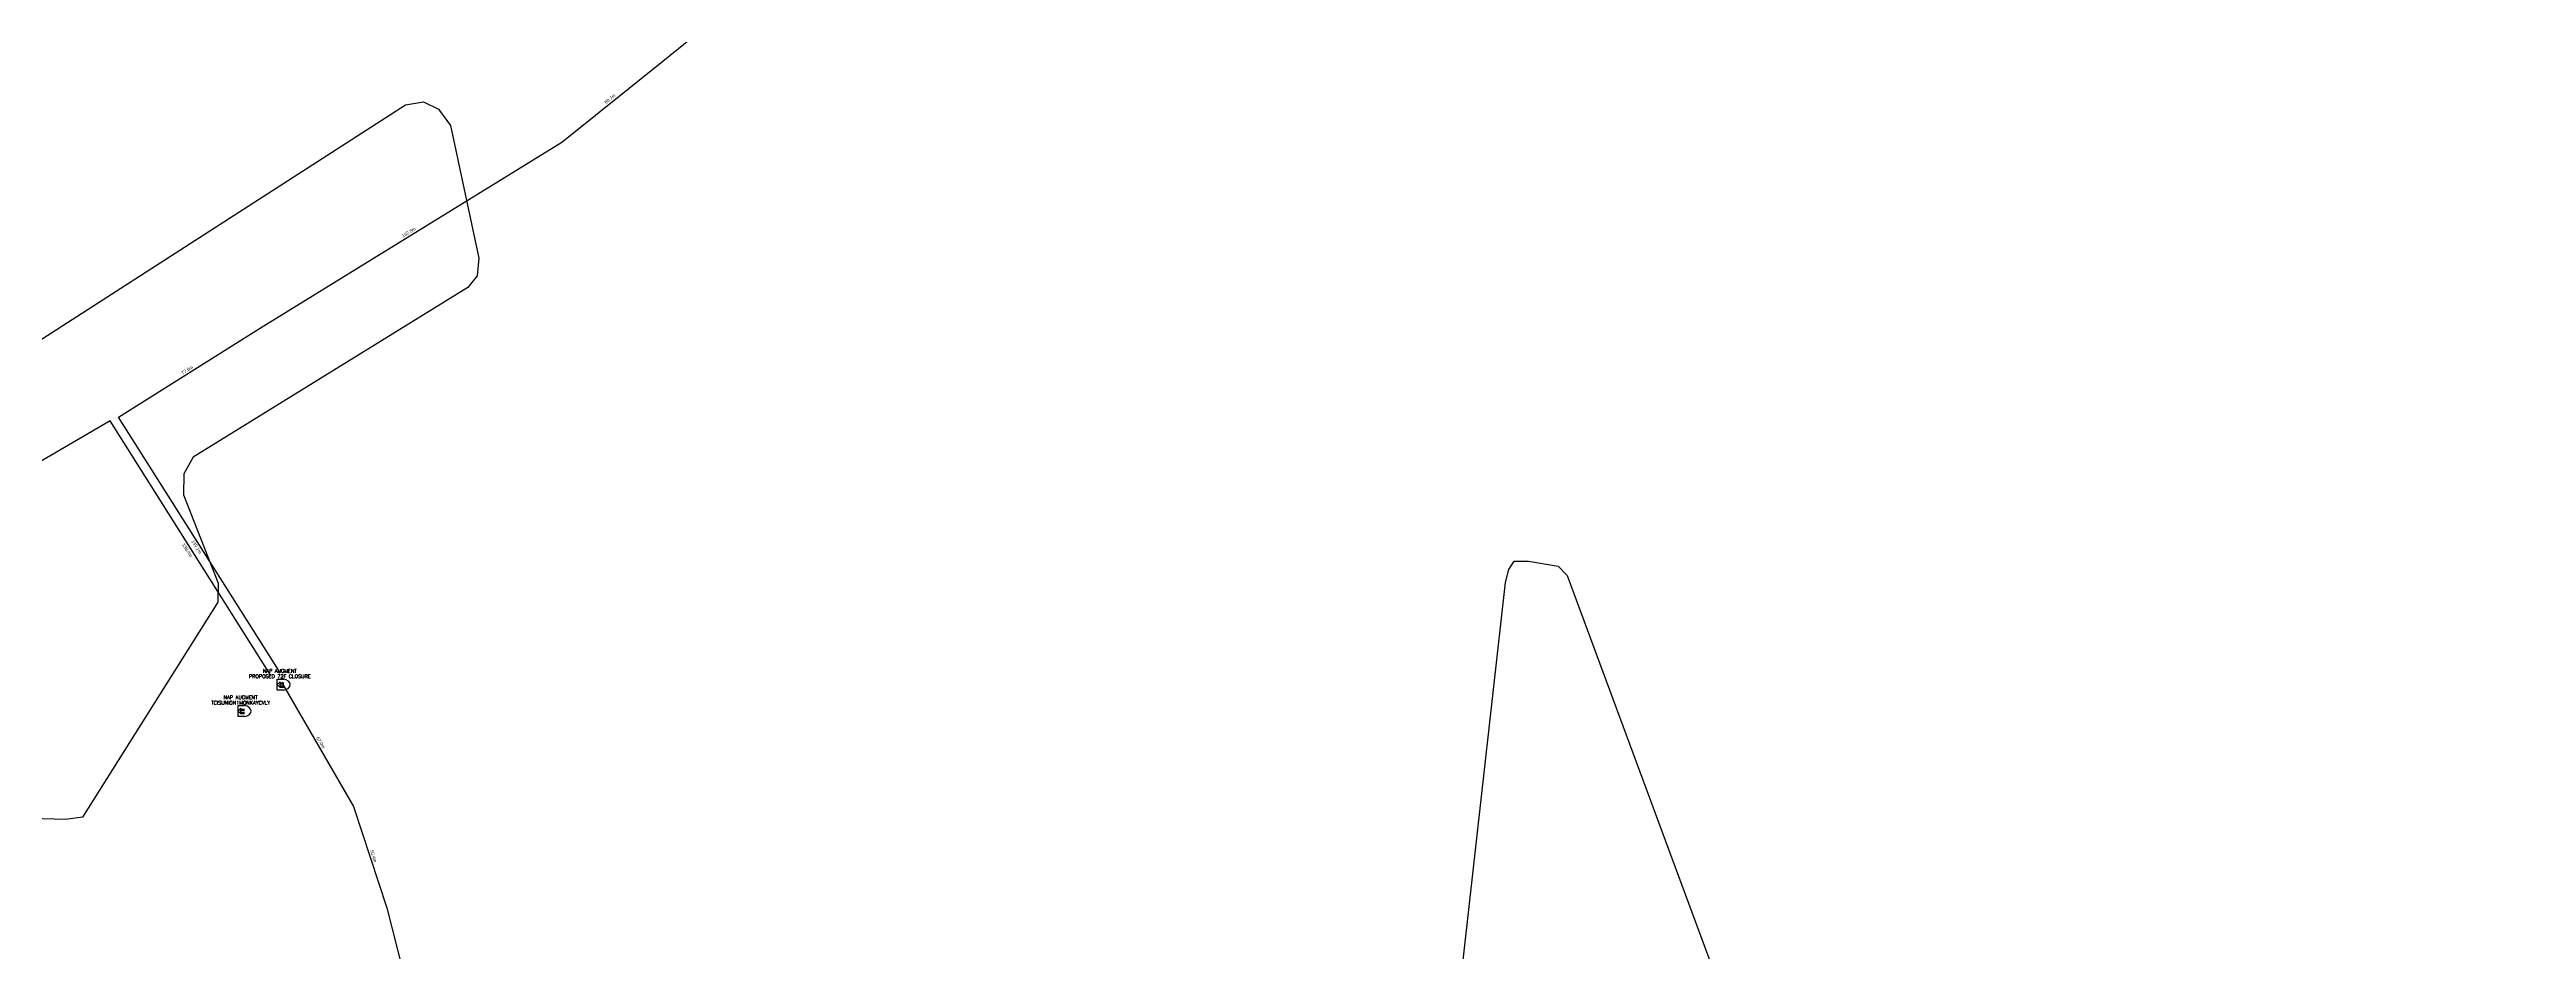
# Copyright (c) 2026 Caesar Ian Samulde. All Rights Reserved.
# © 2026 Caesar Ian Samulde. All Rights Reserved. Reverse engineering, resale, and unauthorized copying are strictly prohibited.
# Model space of a CAD drawing. Header units: metres. Extents: x 14035133 to 14038958, y 865282 to 868054.
# Drawn here: x 14037000 to 14038131, y 866013 to 866425 of the extents above; entities that cross this region are included whole.
import ezdxf
from ezdxf.enums import TextEntityAlignment as Align

# ---------------------------------------------------------------- set-up
doc = ezdxf.new("R2010")
doc.units = ezdxf.units.M
for name, color, linetype in [('CLUSTER_BOUNDARIES', 8, 'CONTINUOUS'), ('FEEDER_CABLES', 6, 'CONTINUOUS'), ('NEW NAP', 1, 'CONTINUOUS'), ('OLT_POI', 5, 'CONTINUOUS'), ('p-mh', 1, 'CONTINUOUS'), ('SPAN', 7, 'CONTINUOUS')]:
    doc.layers.add(name, color=color, linetype=linetype)
doc.styles.add('SIMPLEX', font='simplex.shx')
doc.styles.get("Standard").update_dxf_attribs({"font": 'arial.ttf'})

# ---------------------------------------------------------------- blocks, each defined once
blk = doc.blocks.new('GLOBE NAP PROPOSED')
at = {"layer": 'NEW NAP', "color": 1}
for p, q in [((-1.2728, 2.5133), (1.6758, 2.5133)), ((-1.2728, -2.5133), (-1.2728, 2.5133)), ((1.6758, -2.5133), (-1.2728, -2.5133))]:
    blk.add_line(p, q, dxfattribs=at)
blk.add_lwpolyline([(-1.2728, 0), (0, -1.2728), (0, 1.2728), (-1.2728, 0)], close=True, dxfattribs=at)
for points in [[(0, 0.885), (1.6758, 0.885)], [(0, 0.3137), (1.6758, 0.3137)], [(0, -0.5948), (1.6758, -0.5948)], [(0, -1.1661), (1.6758, -1.1661)]]:
    blk.add_lwpolyline(points, dxfattribs=at)
blk.add_ellipse((0.9981, 0), major_axis=(3.7034, 0), ratio=0.6903, start_param=4.8964, end_param=7.67, dxfattribs=at)
at = {"layer": 'p-mh', "color": 1, "style": 'SIMPLEX'}
for tag, p in [('MHTYPE', (-0.0713, 2.4748)), ('MHNO', (-0.0713, 4.9495))]:
    blk.add_attdef(tag, text='', height=1.65, dxfattribs=at).set_placement(p, align=Align.BOTTOM_CENTER)

msp = doc.modelspace()

# ---------------------------------------------------------------- linework, layer by layer
at = {"layer": 'CLUSTER_BOUNDARIES'}
for points in [[(14036933.9, 866252.4), (14037162.4, 866399.4), (14037170.6, 866400.8), (14037177.5, 866397.4), (14037182.9, 866389.9), (14037195.9, 866329.4), (14037195.1, 866321.3), (14037190.9, 866315.9), (14037065.4, 866238.4), (14037061.2, 866230.8), (14037061, 866221.2), (14037076.8, 866181), (14037076.7, 866172.3), (14037014.9, 866074.1), (14037007.2, 866073), (14036970.3, 866074.1)], [(14037642.1, 865980.3), (14037664.6, 866181.3), (14037666.1, 866187.1), (14037668.6, 866190.9), (14037675.1, 866190.9), (14037688.7, 866188.7), (14037692.7, 866184.5), (14037825.9, 865824.7)]]:
    msp.add_lwpolyline(points, dxfattribs=at)
at = {"layer": 'FEEDER_CABLES'}
for points in [[(14037105.3, 866139.9), (14037031.3, 866256.7), (14037095.8, 866297.3), (14037233.8, 866382.3), (14037279.9, 866419.4), (14037357.9, 866482.6), (14037392.6, 866505.6), (14037422.4, 866516.5), (14037475.3, 866517.1), (14037541.7, 866516.7), (14037573.3, 866523.9), (14037667.6, 866567.1), (14037766.2, 866633.4), (14037870.8, 866712.4), (14037972.3, 866772.6), (14038118.4, 866848), (14038367.6, 866971.8), (14038448.5, 867008.2), (14038494.8, 867046.5), (14038543.3, 867102.9), (14038629.9, 867147.3), (14038650.8, 867156), (14038818.9, 866935.5)], [(14037100.9, 866138.7), (14037027.5, 866255.1), (14036892.7, 866176.4)], [(14037105.8, 866135.7), (14037138.7, 866079), (14037153.9, 866032.6), (14037176, 865945.8), (14037311.3, 865853.6), (14037369.2, 865816.1), (14037420.3, 865773.1), (14037442.8, 865749.4), (14037458.6, 865736.8), (14037481.9, 865734.8), (14037503.7, 865736.3), (14037526.5, 865734.3), (14037559.7, 865721.9), (14037601.1, 865719.4), (14037654.8, 865730.8), (14037717.2, 865744.4), (14037749.9, 865744.9), (14037793.2, 865725.9), (14037920.7, 865654.5), (14037958.4, 865640.6), (14037995.9, 865596.9), (14037992, 865499.5), (14037903.7, 865461.4)]]:
    msp.add_lwpolyline(points, dxfattribs=at)

# ---------------------------------------------------------------- block references
at = {"layer": 'OLT_POI', "color": 5}
for p, values in [((14037105.1, 866134.6), {'MHTYPE': 'PROPOSED 72F CLOSURE', 'MHNO': 'NAP AUGMENT'}), ((14037087.2, 866122.5), {'MHTYPE': 'TCISUNION1MONKAYCVLY', 'MHNO': 'NAP AUGMENT'})]:
    msp.add_blockref('GLOBE NAP PROPOSED', p, dxfattribs=at).add_auto_attribs(values)

# ---------------------------------------------------------------- texts
at = {"layer": 'SPAN', "color": 7}
for s, rotation, p in [('60.7m', 38.79, (14037255.8, 866402.1)), ('162.8m', 31.65, (14037163.9, 866341.2)), ('77.5m', 32.19, (14037062.7, 866278.3)), ('138.4m', 302.21, (14037062.8, 866196)), ('139.1m', 302.35, (14037067, 866197.5)), ('67.0m', 300.11, (14037123.7, 866108.1)), ('50.4m', 288.15, (14037147.8, 866056.3))]:
    msp.add_text(s, height=1.5, rotation=rotation, dxfattribs=at).set_placement(p, align=Align.MIDDLE_CENTER)

doc.saveas('drawing.dxf')
